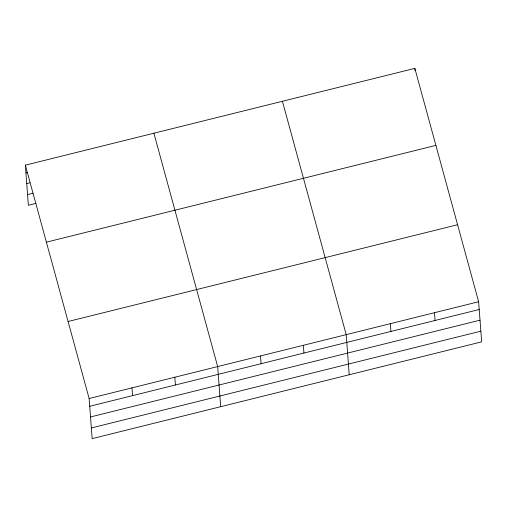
<?xml version="1.0" encoding="UTF-8"?>
<svg xmlns="http://www.w3.org/2000/svg" width="507" height="507" viewBox="0 0 507 507"><rect width="100%" height="100%" fill="white"/><g stroke="black" fill="none" stroke-linecap="round" stroke-linejoin="round"><path stroke-width="0.76" d="M25.35 165.155L414.846 68.369L478.633 301.741L481.65 341.845L92.154 438.631L89.137 398.521L25.35 165.155L28.367 205.259L36.016 203.358M25.933 172.912L27.467 172.532M26.738 183.585L29.799 182.824M27.562 194.587L32.917 193.256M46.397 242.162L435.9 145.382M68.084 321.508L457.587 224.728M89.137 398.521L478.633 301.741M89.72 406.284L479.216 309.498M90.525 416.957L480.021 320.177M91.349 427.952L480.845 331.172M282.418 101.273L346.205 334.645L349.222 374.755M153.887 133.214L217.668 366.586L220.684 406.69M434.493 312.705L435.076 320.468M414.846 68.369L415.024 70.695M390.346 323.675L390.929 331.439M303.357 345.292L303.94 353.049M260.516 355.939L261.099 363.696M174.826 377.227L175.409 384.99M131.978 387.874L132.561 395.637"/></g></svg>
